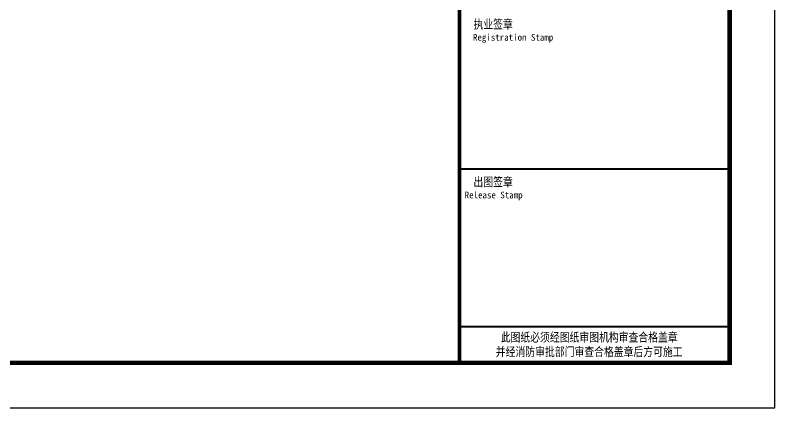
# Model space of a CAD drawing. Extents: x -6243262 to 3079315, y -2914302 to 172723.
# Drawn here: x -2598032 to -2581173, y -742442 to -733727 of the extents above; entities that cross this region are included whole.
import ezdxf
from ezdxf.enums import TextEntityAlignment as Align

# ---------------------------------------------------------------- set-up
doc = ezdxf.new("R2010")
doc.units = 0
doc.header["$LTSCALE"] = 1000
doc.layers.add('P-图框', color=7, linetype='Continuous')
doc.layers.add('PUB_TITLE', color=4, linetype='Continuous')
doc.styles.add('STYLE-ARIAL', font='')
doc.styles.add('图签', font='', dxfattribs={"width": 0.66})
doc.styles.get('STYLE-ARIAL').set_extended_font_data('NSimSun')
doc.styles.get('图签').set_extended_font_data('SimSun')

msp = doc.modelspace()

# ---------------------------------------------------------------- linework, layer by layer
at = {"layer": 'P-图框', "const_width": 80}
msp.add_lwpolyline([(-2588173.095860959, -659341.8777042974), (-2588173.095860959, -741441.8777042974)], dxfattribs=at)
at = {"layer": 'P-图框'}
msp.add_lwpolyline([(-2588173.095860959, -709541.8774819133), (-2588173.095860959, -741441.8777042974), (-2582173.095860959, -741441.8777042974), (-2582173.095860959, -709541.8774819133)], close=True, dxfattribs=at)
at = {"layer": 'P-图框', "linetype": 'Continuous', "const_width": 40}
for points in [[(-2588173.095860959, -737141.8774819133), (-2582173.095860959, -737141.8774819133)], [(-2588173.095860959, -740641.8774819133), (-2582173.095860959, -740641.8774819133)]]:
    msp.add_lwpolyline(points, dxfattribs=at)
at = {"layer": 'PUB_TITLE'}
msp.add_lwpolyline([(-2700073.095860959, -742441.8777042974), (-2581173.095860959, -742441.8777042974), (-2581173.095860959, -658341.8777042974), (-2700073.095860959, -658341.8777042974)], close=True, dxfattribs=at)
at = {"layer": 'PUB_TITLE', "const_width": 100}
msp.add_lwpolyline([(-2697573.095860959, -741441.8777042974), (-2582173.095860959, -741441.8777042974), (-2582173.095860959, -659341.8777042974), (-2697573.095860959, -659341.8777042974)], close=True, dxfattribs=at)

# ---------------------------------------------------------------- texts
at = {"layer": 'P-图框'}
for s, height, style, width, p in [('执业签章', 200, '图签', 0.8, (-2587424.516635576, -733925.8402968125)), ('Registration Stamp', 150, 'STYLE-ARIAL', 0.9700000000000001, (-2586980.702738565, -734218.7909181879)), ('出图签章', 200, '图签', 0.8, (-2587424.516635576, -737425.8402968125)), ('Release Stamp', 150, 'STYLE-ARIAL', 0.9700000000000001, (-2587412.675884901, -737718.7909181879)), ('此图纸必须经图纸审图机构审查合格盖章', 200, '图签', 0.8, (-2585292.402420038, -740874.0093563783)), ('并经消防审批部门审查合格盖章后方可施工', 200, '图签', 0.8, (-2585292.402420038, -741195.8715168352))]:
    msp.add_text(s, height=height, dxfattribs=dict(at, style=style, width=width)).set_placement(p, align=Align.MIDDLE_CENTER)

doc.saveas('drawing.dxf')
